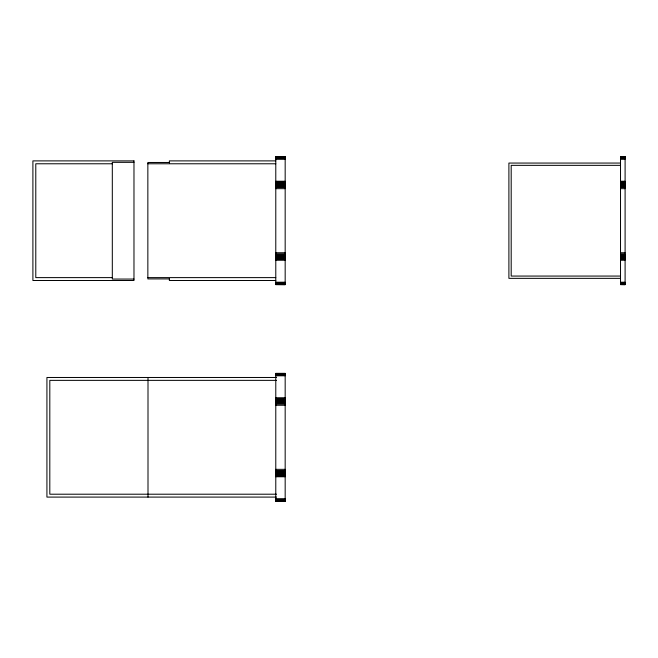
<?xml version="1.0" encoding="UTF-8"?>
<svg xmlns="http://www.w3.org/2000/svg" width="658" height="658" viewBox="0 0 658 658"><rect width="100%" height="100%" fill="white"/><g stroke="black" fill="none" stroke-linecap="round" stroke-linejoin="round"><path stroke-width="0.99" d="M275.784 156.908L285.169 156.908M620.519 156.908L625.1 156.908M275.784 157.097L285.169 157.097M620.519 157.097L625.1 157.097M275.784 157.361L285.169 157.361M620.519 157.361L625.1 157.361M275.784 157.706L285.169 157.706M620.519 157.706L625.1 157.706M275.784 158.126L285.169 158.126M620.519 158.126L625.1 158.126M275.784 158.619L285.169 158.619M620.519 158.619L625.1 158.619M275.784 159.195L285.169 159.195M620.519 159.195L625.1 159.195M275.784 160.889L169.369 160.889L169.369 162.937M133.977 162.337L112.312 162.337L112.312 279.066L133.977 279.066M169.369 162.477L147.853 162.477L147.853 278.918L169.369 278.918M620.519 163.061L508.897 163.061L508.897 278.35L620.519 278.35M112.312 163.776L35.787 163.776L35.787 277.618L112.312 277.618M147.853 163.776L275.784 163.776M620.519 165.347L511.192 165.347L511.192 276.064L620.519 276.064M275.784 181.246L285.169 181.246M620.519 181.246L625.1 181.246M275.784 181.822L285.169 181.822M620.519 181.822L625.1 181.822M275.784 182.315L285.169 182.315M620.519 182.315L625.1 182.315M275.784 182.735L285.169 182.735M620.519 182.735L625.1 182.735M275.784 183.08L285.169 183.08M620.519 183.08L625.1 183.08M275.784 183.343L285.169 183.343M620.519 183.343L625.1 183.343M275.784 183.533L285.169 183.533M620.519 183.533L625.1 183.533M625.1 183.648L620.519 183.689L625.1 183.763M275.784 184.001L285.169 184.001M620.519 184.001L625.1 184.001M275.784 184.388L285.169 184.388M620.519 184.388L625.1 184.388M275.784 184.931L285.169 184.931M620.519 184.931L625.1 184.931M275.784 185.63L285.169 185.63M620.519 185.63L625.1 185.63M275.784 186.485L285.169 186.485M620.519 186.485L625.1 186.485M275.784 187.497L285.169 187.497M620.519 187.497L625.1 187.497M275.784 188.665L285.169 188.665M620.519 188.665L625.1 188.665M275.784 252.746L285.169 252.746M620.519 252.746L625.1 252.746M275.784 253.914L285.169 253.914M620.519 253.914L625.1 253.914M275.784 254.926L285.169 254.926M620.519 254.926L625.1 254.926M275.784 255.781L285.169 255.781M620.519 255.781L625.1 255.781M275.784 256.48L285.169 256.48M620.519 256.48L625.1 256.48M275.784 257.023L285.169 257.023M620.519 257.023L625.1 257.023M275.784 257.41L285.169 257.41M620.519 257.41L625.1 257.41M275.784 257.722L285.169 257.722M620.519 257.648L625.1 257.763M275.784 257.878L285.169 257.878M620.519 257.878L625.1 257.878M275.784 258.068L285.169 258.068M620.519 258.068L625.1 258.068M275.784 258.331L285.169 258.331M620.519 258.331L625.1 258.331M275.784 258.676L285.169 258.676M620.519 258.676L625.1 258.676M275.784 259.096L285.169 259.096M620.519 259.096L625.1 259.096M275.784 259.589L285.169 259.589M620.519 259.589L625.1 259.589M275.784 260.165L285.169 260.165M620.519 260.165L625.1 260.165M147.853 277.618L275.784 277.618M275.784 280.505L169.369 280.505L169.369 278.466M275.784 282.216L285.169 282.216M620.519 282.216L625.1 282.216M275.784 282.792L285.169 282.792M620.519 282.792L625.1 282.792M275.784 283.285L285.169 283.285M620.519 283.285L625.1 283.285M275.784 283.705L285.169 283.705M620.519 283.705L625.1 283.705M275.784 284.05L285.169 284.05M620.519 284.05L625.1 284.05M275.784 284.314L285.169 284.314M620.519 284.314L625.1 284.314M275.784 284.503L285.169 284.618M620.519 284.503L625.1 284.618M275.784 373.497L285.169 373.497M275.784 373.686L285.169 373.686M275.784 373.95L285.169 373.95M275.784 374.295L285.169 374.295M275.784 374.715L285.169 374.715M275.784 375.208L285.169 375.208M275.784 375.784L285.169 375.784M276.475 377.478L46.924 377.478L46.924 497.094L276.475 497.094M276.475 380.365L49.811 380.365L49.811 494.207L276.475 494.207M275.784 397.835L285.169 397.835M275.784 398.411L285.169 398.411M275.784 398.904L285.169 398.904M275.784 399.324L285.169 399.324M275.784 399.669L285.169 399.669M275.784 399.932L285.169 399.932M275.784 400.122L285.169 400.122M275.784 400.278L285.169 400.278M275.784 400.352L285.169 400.352M275.784 400.59L285.169 400.59M275.784 400.977L285.169 400.977M275.784 401.52L285.169 401.52M275.784 402.219L285.169 402.219M275.784 403.074L285.169 403.074M275.784 404.086L285.169 404.086M275.784 405.254L285.169 405.254M275.784 469.335L285.169 469.335M275.784 470.495L285.169 470.495M275.784 471.515L285.169 471.515M275.784 472.37L285.169 472.37M275.784 473.069L285.169 473.069M275.784 473.612L285.169 473.612M275.784 473.999L285.169 473.999M275.784 474.311L285.169 474.311M275.784 474.467L285.169 474.467M275.784 474.657L285.169 474.657M275.784 474.92L285.169 474.92M275.784 475.265L285.169 475.265M275.784 475.685L285.169 475.685M275.784 476.178L285.169 476.178M275.784 476.754L285.169 476.754M275.784 498.805L285.169 498.805M275.784 499.381L285.169 499.381M275.784 499.874L285.169 499.874M275.784 500.294L285.169 500.294M275.784 500.639L285.169 500.639M275.784 500.903L285.169 500.903M275.784 501.092L285.169 501.207L285.169 373.341L275.784 373.341L275.784 501.248L285.169 501.248M148.001 377.478L148.001 497.094M285.169 156.752L275.784 156.752L275.784 284.659L285.169 284.659L285.169 156.752M625.1 156.793L620.519 156.793L620.519 284.659L625.1 284.659L625.1 156.752M133.977 160.889L32.9 160.889L32.9 280.505L133.977 280.505L133.977 160.889M285.169 183.689L275.784 183.689L285.169 183.763"/></g></svg>
